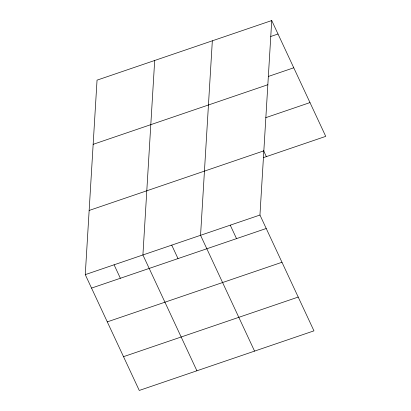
<?xml version="1.0" encoding="UTF-8"?>
<svg xmlns="http://www.w3.org/2000/svg" width="411" height="411" viewBox="0 0 411 411"><rect width="100%" height="100%" fill="white"/><g stroke="black" fill="none" stroke-linecap="round" stroke-linejoin="round"><path stroke-width="0.62" d="M271.733 20.55L259.952 215.035L313.958 330.85L139.267 390.45L85.262 274.635L97.042 80.15L271.733 20.55L325.738 136.365L263.343 157.654M154.69 60.484L142.91 254.964L196.915 370.784M212.338 40.812L200.558 235.298L254.563 351.112M270.736 36.492L278.011 34.01M268.306 76.472L293.757 67.789M93.153 144.333L267.844 84.728M265.742 117.685L309.986 102.591M89.151 210.458L263.836 150.852M85.262 274.635L259.952 215.035M91.54 288.096L266.23 228.495M107.292 321.875L281.977 262.269M123.516 356.671L298.206 297.071M263.672 150.904L266.343 156.632M230.252 225.166L236.531 238.627M171.731 245.131L178.009 258.591M114.088 264.802L120.361 278.262"/></g></svg>
